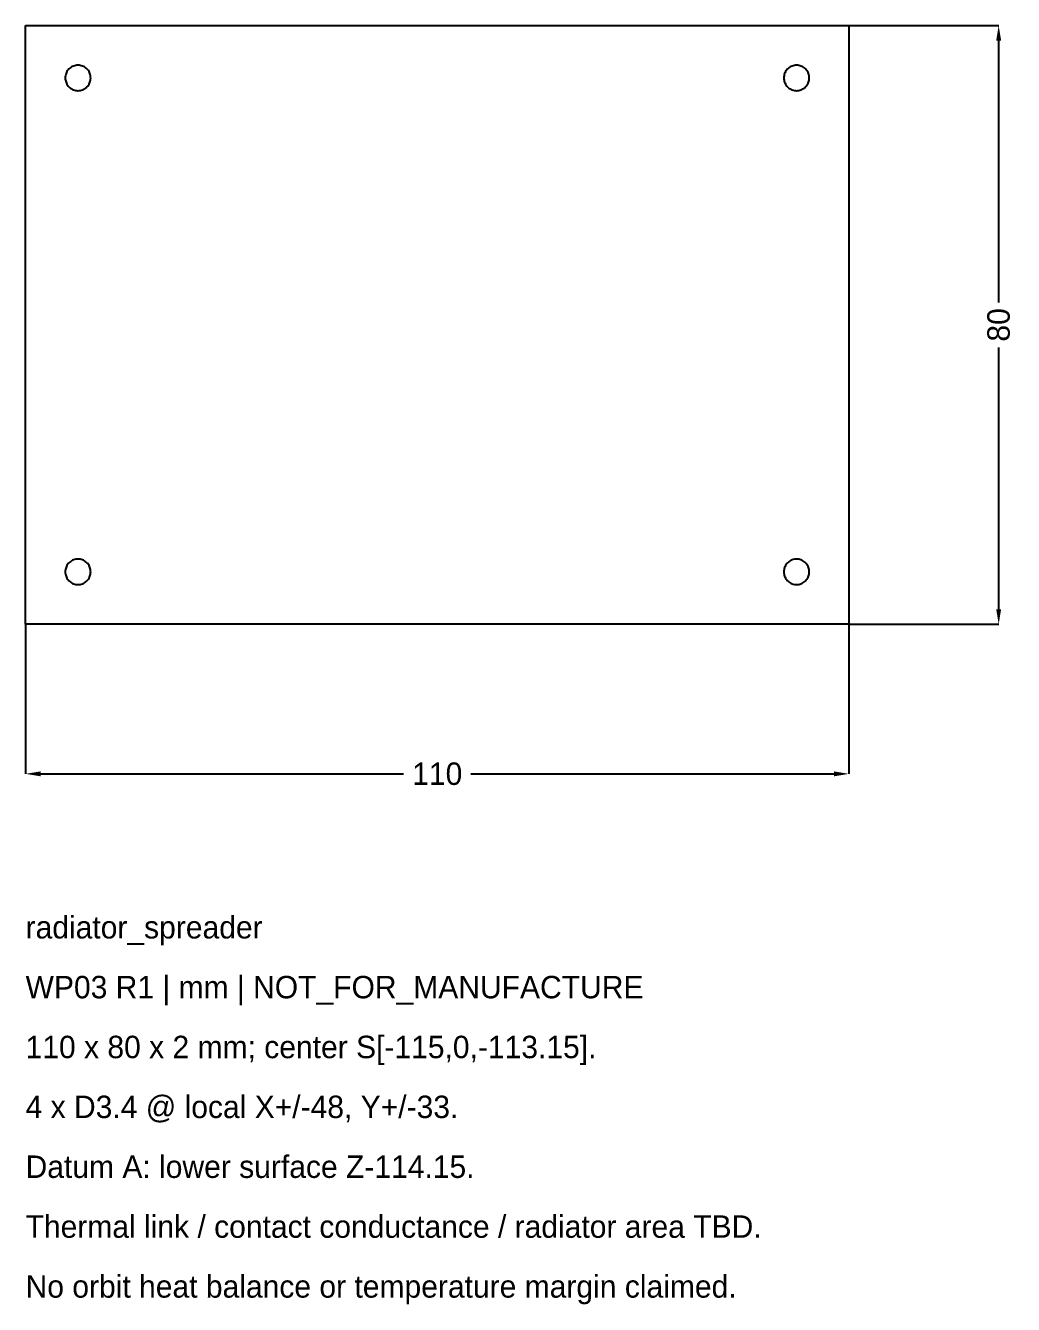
# Model space of a CAD drawing. Header units: millimetres. Extents: x 0 to 1208, y -629 to 226.
# Drawn here: x 960 to 1092, y -620.9 to -450 of the extents above; entities that cross this region are included whole.
import ezdxf

# ---------------------------------------------------------------- set-up
doc = ezdxf.new("R2010")
doc.units = ezdxf.units.MM
for name, color, linetype in [('REFERENCE_DIMENSIONS', 2, 'Continuous'), ('REFERENCE_GEOMETRY', 7, 'Continuous'), ('REFERENCE_NOTES', 3, 'Continuous')]:
    doc.layers.add(name, color=color, linetype=linetype)
doc.dimstyles.get("Standard").update_dxf_attribs({"dimtxt": 2.5, "dimasz": 2.5, "dimexe": 1.25, "dimexo": 0.625, "dimtad": 1, "dimcen": 2.5, "dimazin": 3, "dimtfac": 1, "dimtmove": 0, "dimatfit": 3})

# ---------------------------------------------------------------- blocks, each defined once
blk = doc.blocks.new('_CLOSEDFILLED')
at = {"color": 0, "linetype": 'BYBLOCK'}
blk.add_solid([(-1, 0.164), (0, 0), (-1, -0.164)], dxfattribs=at)
blk = doc.blocks.new('*D11')
for p, q in [((960, -530), (960, -550)), ((1070, -530), (1070, -550)), ((962, -550), (1010.5, -550)), ((1019.5, -550), (1068, -550))]:
    blk.add_line(p, q)
at = {"layer": 'Defpoints'}
for p in [(960, -530), (1070, -530), (960, -550)]:
    blk.add_point(p, dxfattribs=at)
at = {"layer": 'REFERENCE_DIMENSIONS', "xscale": 2, "yscale": 2, "rotation": 180}
blk.add_blockref('_CLOSEDFILLED', (960, -550), dxfattribs=at)
at = {"layer": 'REFERENCE_DIMENSIONS', "xscale": 2, "yscale": 2}
blk.add_blockref('_CLOSEDFILLED', (1070, -550), dxfattribs=at)
at = {"layer": 'REFERENCE_DIMENSIONS', "insert": (1015, -550), "char_height": 3, "attachment_point": 5}
blk.add_mtext('110', dxfattribs=at)
blk = doc.blocks.new('*D12')
for p, q in [((1070, -450), (1090, -450)), ((1090, -487), (1090, -452)), ((1090, -528), (1090, -493)), ((1070, -530), (1090, -530))]:
    blk.add_line(p, q)
at = {"layer": 'Defpoints'}
for p in [(1070, -450), (1070, -530), (1090, -530)]:
    blk.add_point(p, dxfattribs=at)
at = {"layer": 'REFERENCE_DIMENSIONS', "xscale": 2, "yscale": 2}
for p, rotation in [((1090, -450), 90), ((1090, -530), 270)]:
    blk.add_blockref('_CLOSEDFILLED', p, dxfattribs=dict(at, rotation=rotation))
at = {"layer": 'REFERENCE_DIMENSIONS', "insert": (1090, -490), "char_height": 3, "attachment_point": 5, "rotation": 90}
blk.add_mtext('80', dxfattribs=at)

msp = doc.modelspace()

# ---------------------------------------------------------------- linework, layer by layer
at = {"layer": 'REFERENCE_GEOMETRY'}
for points in [[(960, -450), (960.25, -450), (960.5, -450), (960.75, -450), (961, -450), (961.25, -450), (961.5, -450), (961.75, -450), (962, -450), (962.25, -450), (962.5, -450), (962.75, -450), (963, -450), (963.25, -450), (963.5, -450), (963.75, -450), (964, -450), (964.25, -450), (964.5, -450), (964.75, -450), (965, -450), (965.25, -450), (965.5, -450), (965.75, -450), (966, -450), (966.25, -450), (966.5, -450), (966.75, -450), (967, -450), (967.25, -450), (967.5, -450), (967.75, -450), (968, -450), (968.25, -450), (968.5, -450), (968.75, -450), (969, -450), (969.25, -450), (969.5, -450), (969.75, -450), (970, -450), (970.25, -450), (970.5, -450), (970.75, -450), (971, -450), (971.25, -450), (971.5, -450), (971.75, -450), (972, -450), (972.25, -450), (972.5, -450), (972.75, -450), (973, -450), (973.25, -450), (973.5, -450), (973.75, -450), (974, -450), (974.25, -450), (974.5, -450), (974.75, -450), (975, -450), (975.25, -450), (975.5, -450), (975.75, -450), (976, -450), (976.25, -450), (976.5, -450), (976.75, -450), (977, -450), (977.25, -450), (977.5, -450), (977.75, -450), (978, -450), (978.25, -450), (978.5, -450), (978.75, -450), (979, -450), (979.25, -450), (979.5, -450), (979.75, -450), (980, -450), (980.25, -450), (980.5, -450), (980.75, -450), (981, -450), (981.25, -450), (981.5, -450), (981.75, -450), (982, -450), (982.25, -450), (982.5, -450), (982.75, -450), (983, -450), (983.25, -450), (983.5, -450), (983.75, -450), (984, -450), (984.25, -450), (984.5, -450), (984.75, -450), (985, -450), (985.25, -450), (985.5, -450), (985.75, -450), (986, -450), (986.25, -450), (986.5, -450), (986.75, -450), (987, -450), (987.25, -450), (987.5, -450), (987.75, -450), (988, -450), (988.25, -450), (988.5, -450), (988.75, -450), (989, -450), (989.25, -450), (989.5, -450), (989.75, -450), (990, -450), (990.25, -450), (990.5, -450), (990.75, -450), (991, -450), (991.25, -450), (991.5, -450), (991.75, -450), (992, -450), (992.25, -450), (992.5, -450), (992.75, -450), (993, -450), (993.25, -450), (993.5, -450), (993.75, -450), (994, -450), (994.25, -450), (994.5, -450), (994.75, -450), (995, -450), (995.25, -450), (995.5, -450), (995.75, -450), (996, -450), (996.25, -450), (996.5, -450), (996.75, -450), (997, -450), (997.25, -450), (997.5, -450), (997.75, -450), (998, -450), (998.25, -450), (998.5, -450), (998.75, -450), (999, -450), (999.25, -450), (999.5, -450), (999.75, -450), (1000, -450), (1000.25, -450), (1000.5, -450), (1000.75, -450), (1001, -450), (1001.25, -450), (1001.5, -450), (1001.75, -450), (1002, -450), (1002.25, -450), (1002.5, -450), (1002.75, -450), (1003, -450), (1003.25, -450), (1003.5, -450), (1003.75, -450), (1004, -450), (1004.25, -450), (1004.5, -450), (1004.75, -450), (1005, -450), (1005.25, -450), (1005.5, -450), (1005.75, -450), (1006, -450), (1006.25, -450), (1006.5, -450), (1006.75, -450), (1007, -450), (1007.25, -450), (1007.5, -450), (1007.75, -450), (1008, -450), (1008.25, -450), (1008.5, -450), (1008.75, -450), (1009, -450), (1009.25, -450), (1009.5, -450), (1009.75, -450), (1010, -450), (1010.25, -450), (1010.5, -450), (1010.75, -450), (1011, -450), (1011.25, -450), (1011.5, -450), (1011.75, -450), (1012, -450), (1012.25, -450), (1012.5, -450), (1012.75, -450), (1013, -450), (1013.25, -450), (1013.5, -450), (1013.75, -450), (1014, -450), (1014.25, -450), (1014.5, -450), (1014.75, -450), (1015, -450), (1015.25, -450), (1015.5, -450), (1015.75, -450), (1016, -450), (1016.25, -450), (1016.5, -450), (1016.75, -450), (1017, -450), (1017.25, -450), (1017.5, -450), (1017.75, -450), (1018, -450), (1018.25, -450), (1018.5, -450), (1018.75, -450), (1019, -450), (1019.25, -450), (1019.5, -450), (1019.75, -450), (1020, -450), (1020.25, -450), (1020.5, -450), (1020.75, -450), (1021, -450), (1021.25, -450), (1021.5, -450), (1021.75, -450), (1022, -450), (1022.25, -450), (1022.5, -450), (1022.75, -450), (1023, -450), (1023.25, -450), (1023.5, -450), (1023.75, -450), (1024, -450), (1024.25, -450), (1024.5, -450), (1024.75, -450), (1025, -450), (1025.25, -450), (1025.5, -450), (1025.75, -450), (1026, -450), (1026.25, -450), (1026.5, -450), (1026.75, -450), (1027, -450), (1027.25, -450), (1027.5, -450), (1027.75, -450), (1028, -450), (1028.25, -450), (1028.5, -450), (1028.75, -450), (1029, -450), (1029.25, -450), (1029.5, -450), (1029.75, -450), (1030, -450), (1030.25, -450), (1030.5, -450), (1030.75, -450), (1031, -450), (1031.25, -450), (1031.5, -450), (1031.75, -450), (1032, -450), (1032.25, -450), (1032.5, -450), (1032.75, -450), (1033, -450), (1033.25, -450), (1033.5, -450), (1033.75, -450), (1034, -450), (1034.25, -450), (1034.5, -450), (1034.75, -450), (1035, -450), (1035.25, -450), (1035.5, -450), (1035.75, -450), (1036, -450), (1036.25, -450), (1036.5, -450), (1036.75, -450), (1037, -450), (1037.25, -450), (1037.5, -450), (1037.75, -450), (1038, -450), (1038.25, -450), (1038.5, -450), (1038.75, -450), (1039, -450), (1039.25, -450), (1039.5, -450), (1039.75, -450), (1040, -450), (1040.25, -450), (1040.5, -450), (1040.75, -450), (1041, -450), (1041.25, -450), (1041.5, -450), (1041.75, -450), (1042, -450), (1042.25, -450), (1042.5, -450), (1042.75, -450), (1043, -450), (1043.25, -450), (1043.5, -450), (1043.75, -450), (1044, -450), (1044.25, -450), (1044.5, -450), (1044.75, -450), (1045, -450), (1045.25, -450), (1045.5, -450), (1045.75, -450), (1046, -450), (1046.25, -450), (1046.5, -450), (1046.75, -450), (1047, -450), (1047.25, -450), (1047.5, -450), (1047.75, -450), (1048, -450), (1048.25, -450), (1048.5, -450), (1048.75, -450), (1049, -450), (1049.25, -450), (1049.5, -450), (1049.75, -450), (1050, -450), (1050.25, -450), (1050.5, -450), (1050.75, -450), (1051, -450), (1051.25, -450), (1051.5, -450), (1051.75, -450), (1052, -450), (1052.25, -450), (1052.5, -450), (1052.75, -450), (1053, -450), (1053.25, -450), (1053.5, -450), (1053.75, -450), (1054, -450), (1054.25, -450), (1054.5, -450), (1054.75, -450), (1055, -450), (1055.25, -450), (1055.5, -450), (1055.75, -450), (1056, -450), (1056.25, -450), (1056.5, -450), (1056.75, -450), (1057, -450), (1057.25, -450), (1057.5, -450), (1057.75, -450), (1058, -450), (1058.25, -450), (1058.5, -450), (1058.75, -450), (1059, -450), (1059.25, -450), (1059.5, -450), (1059.75, -450), (1060, -450), (1060.25, -450), (1060.5, -450), (1060.75, -450), (1061, -450), (1061.25, -450), (1061.5, -450), (1061.75, -450), (1062, -450), (1062.25, -450), (1062.5, -450), (1062.75, -450), (1063, -450), (1063.25, -450), (1063.5, -450), (1063.75, -450), (1064, -450), (1064.25, -450), (1064.5, -450), (1064.75, -450), (1065, -450), (1065.25, -450), (1065.5, -450), (1065.75, -450), (1066, -450), (1066.25, -450), (1066.5, -450), (1066.75, -450), (1067, -450), (1067.25, -450), (1067.5, -450), (1067.75, -450), (1068, -450), (1068.25, -450), (1068.5, -450), (1068.75, -450), (1069, -450), (1069.25, -450), (1069.5, -450), (1069.75, -450), (1070, -450), (1070, -450.25), (1070, -450.5), (1070, -450.75), (1070, -451), (1070, -451.25), (1070, -451.5), (1070, -451.75), (1070, -452), (1070, -452.25), (1070, -452.5), (1070, -452.75), (1070, -453), (1070, -453.25), (1070, -453.5), (1070, -453.75), (1070, -454), (1070, -454.25), (1070, -454.5), (1070, -454.75), (1070, -455), (1070, -455.25), (1070, -455.5), (1070, -455.75), (1070, -456), (1070, -456.25), (1070, -456.5), (1070, -456.75), (1070, -457), (1070, -457.25), (1070, -457.5), (1070, -457.75), (1070, -458), (1070, -458.25), (1070, -458.5), (1070, -458.75), (1070, -459), (1070, -459.25), (1070, -459.5), (1070, -459.75), (1070, -460), (1070, -460.25), (1070, -460.5), (1070, -460.75), (1070, -461), (1070, -461.25), (1070, -461.5), (1070, -461.75), (1070, -462), (1070, -462.25), (1070, -462.5), (1070, -462.75), (1070, -463), (1070, -463.25), (1070, -463.5), (1070, -463.75), (1070, -464), (1070, -464.25), (1070, -464.5), (1070, -464.75), (1070, -465), (1070, -465.25), (1070, -465.5), (1070, -465.75), (1070, -466), (1070, -466.25), (1070, -466.5), (1070, -466.75), (1070, -467), (1070, -467.25), (1070, -467.5), (1070, -467.75), (1070, -468), (1070, -468.25), (1070, -468.5), (1070, -468.75), (1070, -469), (1070, -469.25), (1070, -469.5), (1070, -469.75), (1070, -470), (1070, -470.25), (1070, -470.5), (1070, -470.75), (1070, -471), (1070, -471.25), (1070, -471.5), (1070, -471.75), (1070, -472), (1070, -472.25), (1070, -472.5), (1070, -472.75), (1070, -473), (1070, -473.25), (1070, -473.5), (1070, -473.75), (1070, -474), (1070, -474.25), (1070, -474.5), (1070, -474.75), (1070, -475), (1070, -475.25), (1070, -475.5), (1070, -475.75), (1070, -476), (1070, -476.25), (1070, -476.5), (1070, -476.75), (1070, -477), (1070, -477.25), (1070, -477.5), (1070, -477.75), (1070, -478), (1070, -478.25), (1070, -478.5), (1070, -478.75), (1070, -479), (1070, -479.25), (1070, -479.5), (1070, -479.75), (1070, -480), (1070, -480.25), (1070, -480.5), (1070, -480.75), (1070, -481), (1070, -481.25), (1070, -481.5), (1070, -481.75), (1070, -482), (1070, -482.25), (1070, -482.5), (1070, -482.75), (1070, -483), (1070, -483.25), (1070, -483.5), (1070, -483.75), (1070, -484), (1070, -484.25), (1070, -484.5), (1070, -484.75), (1070, -485), (1070, -485.25), (1070, -485.5), (1070, -485.75), (1070, -486), (1070, -486.25), (1070, -486.5), (1070, -486.75), (1070, -487), (1070, -487.25), (1070, -487.5), (1070, -487.75), (1070, -488), (1070, -488.25), (1070, -488.5), (1070, -488.75), (1070, -489), (1070, -489.25), (1070, -489.5), (1070, -489.75), (1070, -490), (1070, -490.25), (1070, -490.5), (1070, -490.75), (1070, -491), (1070, -491.25), (1070, -491.5), (1070, -491.75), (1070, -492), (1070, -492.25), (1070, -492.5), (1070, -492.75), (1070, -493), (1070, -493.25), (1070, -493.5), (1070, -493.75), (1070, -494), (1070, -494.25), (1070, -494.5), (1070, -494.75), (1070, -495), (1070, -495.25), (1070, -495.5), (1070, -495.75), (1070, -496), (1070, -496.25), (1070, -496.5), (1070, -496.75), (1070, -497), (1070, -497.25), (1070, -497.5), (1070, -497.75), (1070, -498), (1070, -498.25), (1070, -498.5), (1070, -498.75), (1070, -499), (1070, -499.25), (1070, -499.5), (1070, -499.75), (1070, -500), (1070, -500.25), (1070, -500.5), (1070, -500.75), (1070, -501), (1070, -501.25), (1070, -501.5), (1070, -501.75), (1070, -502), (1070, -502.25), (1070, -502.5), (1070, -502.75), (1070, -503), (1070, -503.25), (1070, -503.5), (1070, -503.75), (1070, -504), (1070, -504.25), (1070, -504.5), (1070, -504.75), (1070, -505), (1070, -505.25), (1070, -505.5), (1070, -505.75), (1070, -506), (1070, -506.25), (1070, -506.5), (1070, -506.75), (1070, -507), (1070, -507.25), (1070, -507.5), (1070, -507.75), (1070, -508), (1070, -508.25), (1070, -508.5), (1070, -508.75), (1070, -509), (1070, -509.25), (1070, -509.5), (1070, -509.75), (1070, -510), (1070, -510.25), (1070, -510.5), (1070, -510.75), (1070, -511), (1070, -511.25), (1070, -511.5), (1070, -511.75), (1070, -512), (1070, -512.25), (1070, -512.5), (1070, -512.75), (1070, -513), (1070, -513.25), (1070, -513.5), (1070, -513.75), (1070, -514), (1070, -514.25), (1070, -514.5), (1070, -514.75), (1070, -515), (1070, -515.25), (1070, -515.5), (1070, -515.75), (1070, -516), (1070, -516.25), (1070, -516.5), (1070, -516.75), (1070, -517), (1070, -517.25), (1070, -517.5), (1070, -517.75), (1070, -518), (1070, -518.25), (1070, -518.5), (1070, -518.75), (1070, -519), (1070, -519.25), (1070, -519.5), (1070, -519.75), (1070, -520), (1070, -520.25), (1070, -520.5), (1070, -520.75), (1070, -521), (1070, -521.25), (1070, -521.5), (1070, -521.75), (1070, -522), (1070, -522.25), (1070, -522.5), (1070, -522.75), (1070, -523), (1070, -523.25), (1070, -523.5), (1070, -523.75), (1070, -524), (1070, -524.25), (1070, -524.5), (1070, -524.75), (1070, -525), (1070, -525.25), (1070, -525.5), (1070, -525.75), (1070, -526), (1070, -526.25), (1070, -526.5), (1070, -526.75), (1070, -527), (1070, -527.25), (1070, -527.5), (1070, -527.75), (1070, -528), (1070, -528.25), (1070, -528.5), (1070, -528.75), (1070, -529), (1070, -529.25), (1070, -529.5), (1070, -529.75), (1070, -530), (1069.75, -530), (1069.5, -530), (1069.25, -530), (1069, -530), (1068.75, -530), (1068.5, -530), (1068.25, -530), (1068, -530), (1067.75, -530), (1067.5, -530), (1067.25, -530), (1067, -530), (1066.75, -530), (1066.5, -530), (1066.25, -530), (1066, -530), (1065.75, -530), (1065.5, -530), (1065.25, -530), (1065, -530), (1064.75, -530), (1064.5, -530), (1064.25, -530), (1064, -530), (1063.75, -530), (1063.5, -530), (1063.25, -530), (1063, -530), (1062.75, -530), (1062.5, -530), (1062.25, -530), (1062, -530), (1061.75, -530), (1061.5, -530), (1061.25, -530), (1061, -530), (1060.75, -530), (1060.5, -530), (1060.25, -530), (1060, -530), (1059.75, -530), (1059.5, -530), (1059.25, -530), (1059, -530), (1058.75, -530), (1058.5, -530), (1058.25, -530), (1058, -530), (1057.75, -530), (1057.5, -530), (1057.25, -530), (1057, -530), (1056.75, -530), (1056.5, -530), (1056.25, -530), (1056, -530), (1055.75, -530), (1055.5, -530), (1055.25, -530), (1055, -530), (1054.75, -530), (1054.5, -530), (1054.25, -530), (1054, -530), (1053.75, -530), (1053.5, -530), (1053.25, -530), (1053, -530), (1052.75, -530), (1052.5, -530), (1052.25, -530), (1052, -530), (1051.75, -530), (1051.5, -530), (1051.25, -530), (1051, -530), (1050.75, -530), (1050.5, -530), (1050.25, -530), (1050, -530), (1049.75, -530), (1049.5, -530), (1049.25, -530), (1049, -530), (1048.75, -530), (1048.5, -530), (1048.25, -530), (1048, -530), (1047.75, -530), (1047.5, -530), (1047.25, -530), (1047, -530), (1046.75, -530), (1046.5, -530), (1046.25, -530), (1046, -530), (1045.75, -530), (1045.5, -530), (1045.25, -530), (1045, -530), (1044.75, -530), (1044.5, -530), (1044.25, -530), (1044, -530), (1043.75, -530), (1043.5, -530), (1043.25, -530), (1043, -530), (1042.75, -530), (1042.5, -530), (1042.25, -530), (1042, -530), (1041.75, -530), (1041.5, -530), (1041.25, -530), (1041, -530), (1040.75, -530), (1040.5, -530), (1040.25, -530), (1040, -530), (1039.75, -530), (1039.5, -530), (1039.25, -530), (1039, -530), (1038.75, -530), (1038.5, -530), (1038.25, -530), (1038, -530), (1037.75, -530), (1037.5, -530), (1037.25, -530), (1037, -530), (1036.75, -530), (1036.5, -530), (1036.25, -530), (1036, -530), (1035.75, -530), (1035.5, -530), (1035.25, -530), (1035, -530), (1034.75, -530), (1034.5, -530), (1034.25, -530), (1034, -530), (1033.75, -530), (1033.5, -530), (1033.25, -530), (1033, -530), (1032.75, -530), (1032.5, -530), (1032.25, -530), (1032, -530), (1031.75, -530), (1031.5, -530), (1031.25, -530), (1031, -530), (1030.75, -530), (1030.5, -530), (1030.25, -530), (1030, -530), (1029.75, -530), (1029.5, -530), (1029.25, -530), (1029, -530), (1028.75, -530), (1028.5, -530), (1028.25, -530), (1028, -530), (1027.75, -530), (1027.5, -530), (1027.25, -530), (1027, -530), (1026.75, -530), (1026.5, -530), (1026.25, -530), (1026, -530), (1025.75, -530), (1025.5, -530), (1025.25, -530), (1025, -530), (1024.75, -530), (1024.5, -530), (1024.25, -530), (1024, -530), (1023.75, -530), (1023.5, -530), (1023.25, -530), (1023, -530), (1022.75, -530), (1022.5, -530), (1022.25, -530), (1022, -530), (1021.75, -530), (1021.5, -530), (1021.25, -530), (1021, -530), (1020.75, -530), (1020.5, -530), (1020.25, -530), (1020, -530), (1019.75, -530), (1019.5, -530), (1019.25, -530), (1019, -530), (1018.75, -530), (1018.5, -530), (1018.25, -530), (1018, -530), (1017.75, -530), (1017.5, -530), (1017.25, -530), (1017, -530), (1016.75, -530), (1016.5, -530), (1016.25, -530), (1016, -530), (1015.75, -530), (1015.5, -530), (1015.25, -530), (1015, -530), (1014.75, -530), (1014.5, -530), (1014.25, -530), (1014, -530), (1013.75, -530), (1013.5, -530), (1013.25, -530), (1013, -530), (1012.75, -530), (1012.5, -530), (1012.25, -530), (1012, -530), (1011.75, -530), (1011.5, -530), (1011.25, -530), (1011, -530), (1010.75, -530), (1010.5, -530), (1010.25, -530), (1010, -530), (1009.75, -530), (1009.5, -530), (1009.25, -530), (1009, -530), (1008.75, -530), (1008.5, -530), (1008.25, -530), (1008, -530), (1007.75, -530), (1007.5, -530), (1007.25, -530), (1007, -530), (1006.75, -530), (1006.5, -530), (1006.25, -530), (1006, -530), (1005.75, -530), (1005.5, -530), (1005.25, -530), (1005, -530), (1004.75, -530), (1004.5, -530), (1004.25, -530), (1004, -530), (1003.75, -530), (1003.5, -530), (1003.25, -530), (1003, -530), (1002.75, -530), (1002.5, -530), (1002.25, -530), (1002, -530), (1001.75, -530), (1001.5, -530), (1001.25, -530), (1001, -530), (1000.75, -530), (1000.5, -530), (1000.25, -530), (1000, -530), (999.75, -530), (999.5, -530), (999.25, -530), (999, -530), (998.75, -530), (998.5, -530), (998.25, -530), (998, -530), (997.75, -530), (997.5, -530), (997.25, -530), (997, -530), (996.75, -530), (996.5, -530), (996.25, -530), (996, -530), (995.75, -530), (995.5, -530), (995.25, -530), (995, -530), (994.75, -530), (994.5, -530), (994.25, -530), (994, -530), (993.75, -530), (993.5, -530), (993.25, -530), (993, -530), (992.75, -530), (992.5, -530), (992.25, -530), (992, -530), (991.75, -530), (991.5, -530), (991.25, -530), (991, -530), (990.75, -530), (990.5, -530), (990.25, -530), (990, -530), (989.75, -530), (989.5, -530), (989.25, -530), (989, -530), (988.75, -530), (988.5, -530), (988.25, -530), (988, -530), (987.75, -530), (987.5, -530), (987.25, -530), (987, -530), (986.75, -530), (986.5, -530), (986.25, -530), (986, -530), (985.75, -530), (985.5, -530), (985.25, -530), (985, -530), (984.75, -530), (984.5, -530), (984.25, -530), (984, -530), (983.75, -530), (983.5, -530), (983.25, -530), (983, -530), (982.75, -530), (982.5, -530), (982.25, -530), (982, -530), (981.75, -530), (981.5, -530), (981.25, -530), (981, -530), (980.75, -530), (980.5, -530), (980.25, -530), (980, -530), (979.75, -530), (979.5, -530), (979.25, -530), (979, -530), (978.75, -530), (978.5, -530), (978.25, -530), (978, -530), (977.75, -530), (977.5, -530), (977.25, -530), (977, -530), (976.75, -530), (976.5, -530), (976.25, -530), (976, -530), (975.75, -530), (975.5, -530), (975.25, -530), (975, -530), (974.75, -530), (974.5, -530), (974.25, -530), (974, -530), (973.75, -530), (973.5, -530), (973.25, -530), (973, -530), (972.75, -530), (972.5, -530), (972.25, -530), (972, -530), (971.75, -530), (971.5, -530), (971.25, -530), (971, -530), (970.75, -530), (970.5, -530), (970.25, -530), (970, -530), (969.75, -530), (969.5, -530), (969.25, -530), (969, -530), (968.75, -530), (968.5, -530), (968.25, -530), (968, -530), (967.75, -530), (967.5, -530), (967.25, -530), (967, -530), (966.75, -530), (966.5, -530), (966.25, -530), (966, -530), (965.75, -530), (965.5, -530), (965.25, -530), (965, -530), (964.75, -530), (964.5, -530), (964.25, -530), (964, -530), (963.75, -530), (963.5, -530), (963.25, -530), (963, -530), (962.75, -530), (962.5, -530), (962.25, -530), (962, -530), (961.75, -530), (961.5, -530), (961.25, -530), (961, -530), (960.75, -530), (960.5, -530), (960.25, -530), (960, -530), (960, -529.75), (960, -529.5), (960, -529.25), (960, -529), (960, -528.75), (960, -528.5), (960, -528.25), (960, -528), (960, -527.75), (960, -527.5), (960, -527.25), (960, -527), (960, -526.75), (960, -526.5), (960, -526.25), (960, -526), (960, -525.75), (960, -525.5), (960, -525.25), (960, -525), (960, -524.75), (960, -524.5), (960, -524.25), (960, -524), (960, -523.75), (960, -523.5), (960, -523.25), (960, -523), (960, -522.75), (960, -522.5), (960, -522.25), (960, -522), (960, -521.75), (960, -521.5), (960, -521.25), (960, -521), (960, -520.75), (960, -520.5), (960, -520.25), (960, -520), (960, -519.75), (960, -519.5), (960, -519.25), (960, -519), (960, -518.75), (960, -518.5), (960, -518.25), (960, -518), (960, -517.75), (960, -517.5), (960, -517.25), (960, -517), (960, -516.75), (960, -516.5), (960, -516.25), (960, -516), (960, -515.75), (960, -515.5), (960, -515.25), (960, -515), (960, -514.75), (960, -514.5), (960, -514.25), (960, -514), (960, -513.75), (960, -513.5), (960, -513.25), (960, -513), (960, -512.75), (960, -512.5), (960, -512.25), (960, -512), (960, -511.75), (960, -511.5), (960, -511.25), (960, -511), (960, -510.75), (960, -510.5), (960, -510.25), (960, -510), (960, -509.75), (960, -509.5), (960, -509.25), (960, -509), (960, -508.75), (960, -508.5), (960, -508.25), (960, -508), (960, -507.75), (960, -507.5), (960, -507.25), (960, -507), (960, -506.75), (960, -506.5), (960, -506.25), (960, -506), (960, -505.75), (960, -505.5), (960, -505.25), (960, -505), (960, -504.75), (960, -504.5), (960, -504.25), (960, -504), (960, -503.75), (960, -503.5), (960, -503.25), (960, -503), (960, -502.75), (960, -502.5), (960, -502.25), (960, -502), (960, -501.75), (960, -501.5), (960, -501.25), (960, -501), (960, -500.75), (960, -500.5), (960, -500.25), (960, -500), (960, -499.75), (960, -499.5), (960, -499.25), (960, -499), (960, -498.75), (960, -498.5), (960, -498.25), (960, -498), (960, -497.75), (960, -497.5), (960, -497.25), (960, -497), (960, -496.75), (960, -496.5), (960, -496.25), (960, -496), (960, -495.75), (960, -495.5), (960, -495.25), (960, -495), (960, -494.75), (960, -494.5), (960, -494.25), (960, -494), (960, -493.75), (960, -493.5), (960, -493.25), (960, -493), (960, -492.75), (960, -492.5), (960, -492.25), (960, -492), (960, -491.75), (960, -491.5), (960, -491.25), (960, -491), (960, -490.75), (960, -490.5), (960, -490.25), (960, -490), (960, -489.75), (960, -489.5), (960, -489.25), (960, -489), (960, -488.75), (960, -488.5), (960, -488.25), (960, -488), (960, -487.75), (960, -487.5), (960, -487.25), (960, -487), (960, -486.75), (960, -486.5), (960, -486.25), (960, -486), (960, -485.75), (960, -485.5), (960, -485.25), (960, -485), (960, -484.75), (960, -484.5), (960, -484.25), (960, -484), (960, -483.75), (960, -483.5), (960, -483.25), (960, -483), (960, -482.75), (960, -482.5), (960, -482.25), (960, -482), (960, -481.75), (960, -481.5), (960, -481.25), (960, -481), (960, -480.75), (960, -480.5), (960, -480.25), (960, -480), (960, -479.75), (960, -479.5), (960, -479.25), (960, -479), (960, -478.75), (960, -478.5), (960, -478.25), (960, -478), (960, -477.75), (960, -477.5), (960, -477.25), (960, -477), (960, -476.75), (960, -476.5), (960, -476.25), (960, -476), (960, -475.75), (960, -475.5), (960, -475.25), (960, -475), (960, -474.75), (960, -474.5), (960, -474.25), (960, -474), (960, -473.75), (960, -473.5), (960, -473.25), (960, -473), (960, -472.75), (960, -472.5), (960, -472.25), (960, -472), (960, -471.75), (960, -471.5), (960, -471.25), (960, -471), (960, -470.75), (960, -470.5), (960, -470.25), (960, -470), (960, -469.75), (960, -469.5), (960, -469.25), (960, -469), (960, -468.75), (960, -468.5), (960, -468.25), (960, -468), (960, -467.75), (960, -467.5), (960, -467.25), (960, -467), (960, -466.75), (960, -466.5), (960, -466.25), (960, -466), (960, -465.75), (960, -465.5), (960, -465.25), (960, -465), (960, -464.75), (960, -464.5), (960, -464.25), (960, -464), (960, -463.75), (960, -463.5), (960, -463.25), (960, -463), (960, -462.75), (960, -462.5), (960, -462.25), (960, -462), (960, -461.75), (960, -461.5), (960, -461.25), (960, -461), (960, -460.75), (960, -460.5), (960, -460.25), (960, -460), (960, -459.75), (960, -459.5), (960, -459.25), (960, -459), (960, -458.75), (960, -458.5), (960, -458.25), (960, -458), (960, -457.75), (960, -457.5), (960, -457.25), (960, -457), (960, -456.75), (960, -456.5), (960, -456.25), (960, -456), (960, -455.75), (960, -455.5), (960, -455.25), (960, -455), (960, -454.75), (960, -454.5), (960, -454.25), (960, -454), (960, -453.75), (960, -453.5), (960, -453.25), (960, -453), (960, -452.75), (960, -452.5), (960, -452.25), (960, -452), (960, -451.75), (960, -451.5), (960, -451.25), (960, -451), (960, -450.75), (960, -450.5), (960, -450.25)], [(968.7, -457), (968.6935, -456.8518), (968.6742, -456.7048), (968.6421, -456.56), (968.5975, -456.4186), (968.5407, -456.2815), (968.4722, -456.15), (968.3926, -456.0249), (968.3023, -455.9073), (968.2021, -455.7979), (968.0927, -455.6977), (967.9751, -455.6074), (967.85, -455.5278), (967.7185, -455.4593), (967.5814, -455.4025), (967.44, -455.3579), (967.2952, -455.3258), (967.1482, -455.3065), (967, -455.3), (966.8518, -455.3065), (966.7048, -455.3258), (966.56, -455.3579), (966.4186, -455.4025), (966.2815, -455.4593), (966.15, -455.5278), (966.0249, -455.6074), (965.9073, -455.6977), (965.7979, -455.7979), (965.6977, -455.9073), (965.6074, -456.0249), (965.5278, -456.15), (965.4593, -456.2815), (965.4025, -456.4186), (965.3579, -456.56), (965.3258, -456.7048), (965.3065, -456.8518), (965.3, -457), (965.3065, -457.1482), (965.3258, -457.2952), (965.3579, -457.44), (965.4025, -457.5814), (965.4593, -457.7185), (965.5278, -457.85), (965.6074, -457.9751), (965.6977, -458.0927), (965.7979, -458.2021), (965.9073, -458.3023), (966.0249, -458.3926), (966.15, -458.4722), (966.2815, -458.5407), (966.4186, -458.5975), (966.56, -458.6421), (966.7048, -458.6742), (966.8518, -458.6935), (967, -458.7), (967.1482, -458.6935), (967.2952, -458.6742), (967.44, -458.6421), (967.5814, -458.5975), (967.7185, -458.5407), (967.85, -458.4722), (967.9751, -458.3926), (968.0927, -458.3023), (968.2021, -458.2021), (968.3023, -458.0927), (968.3926, -457.9751), (968.4722, -457.85), (968.5407, -457.7185), (968.5975, -457.5814), (968.6421, -457.44), (968.6742, -457.2952), (968.6935, -457.1482)], [(1064.7, -457), (1064.6935, -456.8518), (1064.6742, -456.7048), (1064.6421, -456.56), (1064.5975, -456.4186), (1064.5407, -456.2815), (1064.4722, -456.15), (1064.3926, -456.0249), (1064.3023, -455.9073), (1064.2021, -455.7979), (1064.0927, -455.6977), (1063.9751, -455.6074), (1063.85, -455.5278), (1063.7185, -455.4593), (1063.5814, -455.4025), (1063.44, -455.3579), (1063.2952, -455.3258), (1063.1482, -455.3065), (1063, -455.3), (1062.8518, -455.3065), (1062.7048, -455.3258), (1062.56, -455.3579), (1062.4186, -455.4025), (1062.2815, -455.4593), (1062.15, -455.5278), (1062.0249, -455.6074), (1061.9073, -455.6977), (1061.7979, -455.7979), (1061.6977, -455.9073), (1061.6074, -456.0249), (1061.5278, -456.15), (1061.4593, -456.2815), (1061.4025, -456.4186), (1061.3579, -456.56), (1061.3258, -456.7048), (1061.3065, -456.8518), (1061.3, -457), (1061.3065, -457.1482), (1061.3258, -457.2952), (1061.3579, -457.44), (1061.4025, -457.5814), (1061.4593, -457.7185), (1061.5278, -457.85), (1061.6074, -457.9751), (1061.6977, -458.0927), (1061.7979, -458.2021), (1061.9073, -458.3023), (1062.0249, -458.3926), (1062.15, -458.4722), (1062.2815, -458.5407), (1062.4186, -458.5975), (1062.56, -458.6421), (1062.7048, -458.6742), (1062.8518, -458.6935), (1063, -458.7), (1063.1482, -458.6935), (1063.2952, -458.6742), (1063.44, -458.6421), (1063.5814, -458.5975), (1063.7185, -458.5407), (1063.85, -458.4722), (1063.9751, -458.3926), (1064.0927, -458.3023), (1064.2021, -458.2021), (1064.3023, -458.0927), (1064.3926, -457.9751), (1064.4722, -457.85), (1064.5407, -457.7185), (1064.5975, -457.5814), (1064.6421, -457.44), (1064.6742, -457.2952), (1064.6935, -457.1482)], [(968.7, -523), (968.6935, -522.8518), (968.6742, -522.7048), (968.6421, -522.56), (968.5975, -522.4186), (968.5407, -522.2815), (968.4722, -522.15), (968.3926, -522.0249), (968.3023, -521.9073), (968.2021, -521.7979), (968.0927, -521.6977), (967.9751, -521.6074), (967.85, -521.5278), (967.7185, -521.4593), (967.5814, -521.4025), (967.44, -521.3579), (967.2952, -521.3258), (967.1482, -521.3065), (967, -521.3), (966.8518, -521.3065), (966.7048, -521.3258), (966.56, -521.3579), (966.4186, -521.4025), (966.2815, -521.4593), (966.15, -521.5278), (966.0249, -521.6074), (965.9073, -521.6977), (965.7979, -521.7979), (965.6977, -521.9073), (965.6074, -522.0249), (965.5278, -522.15), (965.4593, -522.2815), (965.4025, -522.4186), (965.3579, -522.56), (965.3258, -522.7048), (965.3065, -522.8518), (965.3, -523), (965.3065, -523.1482), (965.3258, -523.2952), (965.3579, -523.44), (965.4025, -523.5814), (965.4593, -523.7185), (965.5278, -523.85), (965.6074, -523.9751), (965.6977, -524.0927), (965.7979, -524.2021), (965.9073, -524.3023), (966.0249, -524.3926), (966.15, -524.4722), (966.2815, -524.5407), (966.4186, -524.5975), (966.56, -524.6421), (966.7048, -524.6742), (966.8518, -524.6935), (967, -524.7), (967.1482, -524.6935), (967.2952, -524.6742), (967.44, -524.6421), (967.5814, -524.5975), (967.7185, -524.5407), (967.85, -524.4722), (967.9751, -524.3926), (968.0927, -524.3023), (968.2021, -524.2021), (968.3023, -524.0927), (968.3926, -523.9751), (968.4722, -523.85), (968.5407, -523.7185), (968.5975, -523.5814), (968.6421, -523.44), (968.6742, -523.2952), (968.6935, -523.1482)], [(1064.7, -523), (1064.6935, -522.8518), (1064.6742, -522.7048), (1064.6421, -522.56), (1064.5975, -522.4186), (1064.5407, -522.2815), (1064.4722, -522.15), (1064.3926, -522.0249), (1064.3023, -521.9073), (1064.2021, -521.7979), (1064.0927, -521.6977), (1063.9751, -521.6074), (1063.85, -521.5278), (1063.7185, -521.4593), (1063.5814, -521.4025), (1063.44, -521.3579), (1063.2952, -521.3258), (1063.1482, -521.3065), (1063, -521.3), (1062.8518, -521.3065), (1062.7048, -521.3258), (1062.56, -521.3579), (1062.4186, -521.4025), (1062.2815, -521.4593), (1062.15, -521.5278), (1062.0249, -521.6074), (1061.9073, -521.6977), (1061.7979, -521.7979), (1061.6977, -521.9073), (1061.6074, -522.0249), (1061.5278, -522.15), (1061.4593, -522.2815), (1061.4025, -522.4186), (1061.3579, -522.56), (1061.3258, -522.7048), (1061.3065, -522.8518), (1061.3, -523), (1061.3065, -523.1482), (1061.3258, -523.2952), (1061.3579, -523.44), (1061.4025, -523.5814), (1061.4593, -523.7185), (1061.5278, -523.85), (1061.6074, -523.9751), (1061.6977, -524.0927), (1061.7979, -524.2021), (1061.9073, -524.3023), (1062.0249, -524.3926), (1062.15, -524.4722), (1062.2815, -524.5407), (1062.4186, -524.5975), (1062.56, -524.6421), (1062.7048, -524.6742), (1062.8518, -524.6935), (1063, -524.7), (1063.1482, -524.6935), (1063.2952, -524.6742), (1063.44, -524.6421), (1063.5814, -524.5975), (1063.7185, -524.5407), (1063.85, -524.4722), (1063.9751, -524.3926), (1064.0927, -524.3023), (1064.2021, -524.2021), (1064.3023, -524.0927), (1064.3926, -523.9751), (1064.4722, -523.85), (1064.5407, -523.7185), (1064.5975, -523.5814), (1064.6421, -523.44), (1064.6742, -523.2952), (1064.6935, -523.1482)]]:
    msp.add_lwpolyline(points, close=True, dxfattribs=at)

# ---------------------------------------------------------------- texts
at = {"layer": 'REFERENCE_NOTES'}
for s, p in [('radiator_spreader', (960, -572)), ('WP03 R1 | mm | NOT_FOR_MANUFACTURE', (960, -580)), ('110 x 80 x 2 mm; center S[-115,0,-113.15].', (960, -588)), ('4 x D3.4 @ local X+/-48, Y+/-33.', (960, -596)), ('Datum A: lower surface Z-114.15.', (960, -604)), ('Thermal link / contact conductance / radiator area TBD.', (960, -612)), ('No orbit heat balance or temperature margin claimed.', (960, -620))]:
    msp.add_text(s, height=3, dxfattribs=at).set_placement(p)

# ---------------------------------------------------------------- dimensions: what is measured, and where the dimension line sits
at = {"layer": 'REFERENCE_DIMENSIONS'}
dim = msp.add_linear_dim(base=(1090, -530), p1=(1070, -530), p2=(1070, -450), angle=90, dimstyle='Standard', override={"dimtxt": 3, "dimasz": 2, "dimdec": 3}, dxfattribs=at)
dim.commit()
dim.dimension.update_dxf_attribs({"geometry": '*D12', "text_midpoint": (1090, -490)})
dim = msp.add_linear_dim(base=(960, -550), p1=(960, -530), p2=(1070, -530), dimstyle='Standard', override={"dimtxt": 3, "dimasz": 2, "dimdec": 3}, dxfattribs=at)
dim.commit()
dim.dimension.update_dxf_attribs({"geometry": '*D11', "text_midpoint": (1015, -550)})

doc.saveas('drawing.dxf')
